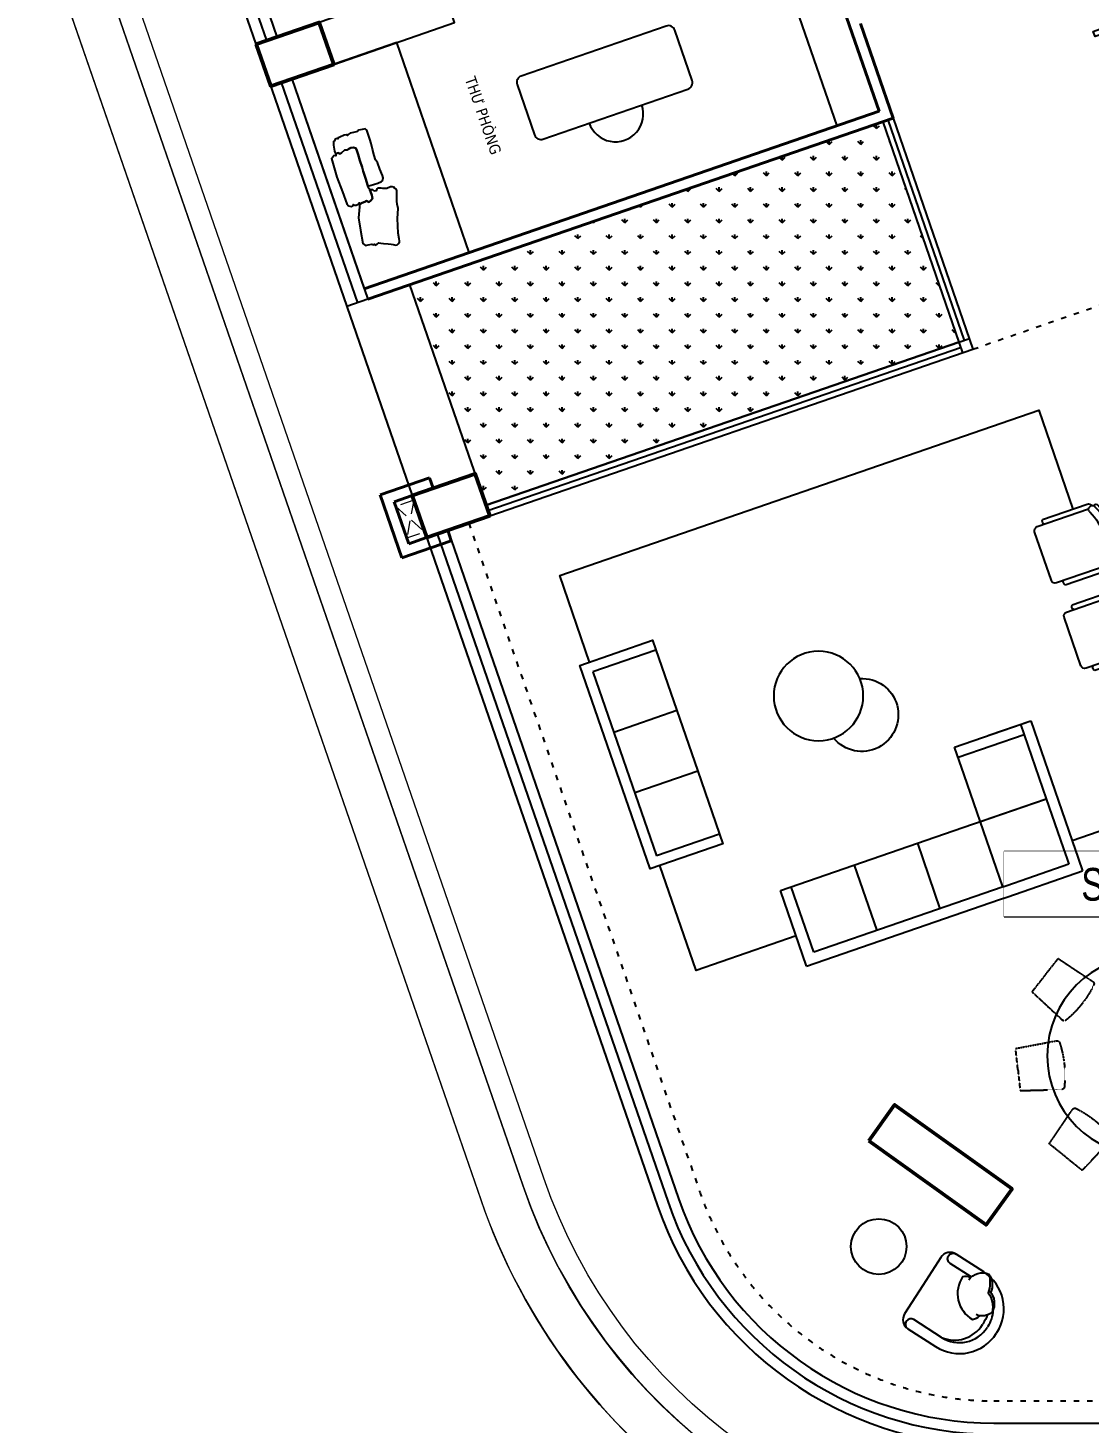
# Model space of a CAD drawing. Header units: millimetres. Extents: x -361681467 to 361175952, y -1292982 to 1550216.
# Drawn here: x -66771 to -57223, y 7771 to 20331 of the extents above; entities that cross this region are included whole.
import ezdxf
from ezdxf.enums import TextEntityAlignment as Align
from ezdxf.xclip import XClip

# ---------------------------------------------------------------- set-up
doc = ezdxf.new("R2010")
doc.units = ezdxf.units.MM
doc.header["$MEASUREMENT"] = 0
doc.header["$XCLIPFRAME"] = 0
doc.set_wipeout_variables(frame=1)
for name, pattern in [('220403_HDN_Penthouse Plan$0$HIDDEN', [0.375, 0.25, -0.125]), ('ACAD_ISO03W100', [30, 12, -18]), ('HIDDEN', [0.375, 0.25, -0.125])]:
    doc.linetypes.add(name, pattern=pattern)
for name, color, linetype, lineweight in [('00_duong_QH', 7, 'Continuous', 9), ('AUDIT_I_220808132811-11', 7, 'Continuous', 9), ('KT-Chuviet', 255, 'Continuous', 15), ('KT-Kich thuoc', 159, 'Continuous', 18), ('KT-lomo nuoc', 3, 'HIDDEN', 5), ('KT-Net cat', 1, 'Continuous', 40), ('KT-Net cot vach', 2, 'Continuous', 50), ('KT-Net thay', 7, 'Continuous', 15)]:
    doc.layers.add(name, color=color, linetype=linetype, lineweight=lineweight)
for name, color, linetype in [('1VinaPVC-Text', 9, 'Continuous'), ('220403_HDN_Penthouse Plan$0$220207_HDN_HBA_PH_PM$0$FURN', 8, 'Continuous'), ('220403_HDN_Penthouse Plan$0$A-DRAIN', 8, 'Continuous'), ('220403_HDN_Penthouse Plan$0$BANQUET TABLE', 251, 'Continuous'), ('220403_HDN_Penthouse Plan$0$FURN', 8, 'Continuous'), ('A-_FURN----_E-_N', 251, 'Continuous'), ('A-LANDSCAPE', 113, 'Continuous'), ('FURN', 251, 'Continuous'), ('IDEA - dim', 251, 'Continuous'), ('Kaka - ph', 7, 'Continuous'), ('KT-Net manh', 139, 'Continuous')]:
    doc.layers.add(name, color=color, linetype=linetype)
doc.styles.add('font unicode ccu', font='arial.ttf')
doc.styles.add('ROMANS', font='ROMANS.SHX')
doc.styles.add('Tahoma', font='tahoma.ttf')

# ---------------------------------------------------------------- blocks, each defined once
blk = doc.blocks.new('TAG CAO DO SAN')
at = {"layer": 'KT-Net thay', "flags": 128}
blk.add_lwpolyline([(1526701.778855525, -266095.2298759429), (1526701.778855525, -266566.6584041911), (1527644.63591202, -266566.6584041911), (1527644.63591202, -266095.2298759429)], close=True, dxfattribs=at)
blk.add_wipeout([(1526701.778855525, -266095.2298759429), (1527644.6359120198, -266095.2298759429), (1527644.6359120198, -266566.65840419114), (1526701.778855525, -266566.65840419114)]).dxf.layer = 'KT-Net thay'
for points in [[(1526701.778855525, -266330.9441400666), (1527644.63591202, -266330.9441400666)], [(1526701.778855525, -266566.6584041911), (1527644.63591202, -266566.6584041911)]]:
    blk.add_lwpolyline(points, dxfattribs=at)
at = {"layer": 'KT-Chuviet', "color": 31, "style": 'ROMANS', "width": 0.75}
blk.add_text('DTTT:', height=117.8571320618522, dxfattribs=at).set_placement((1526748.92170835, -266507.8139601254))
at = {"layer": 'KT-Chuviet', "color": 31, "style": 'font unicode ccu', "width": 0.75}
blk.add_attdef('TÊNPHÒNG', text='', height=117.85713, dxfattribs=at).set_placement((1527175.308820772, -266213.4467624734), align=Align.MIDDLE_CENTER)
at = {"layer": 'KT-Chuviet', "color": 31, "ltscale": 15, "style": 'ROMANS', "width": 0.75, "flags": 8}
blk.add_attdef('CAO-DO', (1527091.943339912, -266507.7298381611), '', height=117.8571320618522, dxfattribs=at)
blk = doc.blocks.new('*U202')
at = {"layer": 'KT-lomo nuoc', "ltscale": 500}
for p, q in [((210.8093618046395, 272.863224421554), (1.734723475976807e-18, -0.009297052340116352)), ((42.52602159166413, 296.9613033234972), (168.2833402129748, -24.107375954283))]:
    blk.add_line(p, q, dxfattribs=at)
blk.add_lwpolyline([(42.52602159166413, 296.9613033234972), (210.8093618046395, 272.863224421554), (168.2833402129748, -24.107375954283), (1.734723475976807e-18, -0.009297052340116352)], close=True, dxfattribs=at)
blk = doc.blocks.new('CTN TN T39')
at = {"layer": 'KT-Net cat'}
for p, q in [((-52844.46381338718, -10789.64736816154, 5.447695722557358e-05), (-53289.12445644023, -10943.16562311792, 5.447695722557358e-05)), ((-52811.78239774918, -10884.30802788313, 5.447695722557358e-05), (-52844.46381338718, -10789.64736816154, 5.447695722557358e-05)), ((-53093.31688777327, -11510.31586428224, -0.001597858392857897), (-53289.12445644023, -10943.16562311792, 0.0004412776310443254)), ((-53001.27225146053, -10949.57726095796, 5.447695722557358e-05), (-53161.96482099702, -11005.05606989936, 5.447695722557358e-05)), ((-53161.96482099702, -11005.05606989936, 0.0001014216221521519), (-53031.42644188571, -11383.15623067556, -0.001258002393782656)), ((-52870.73387275455, -11327.67742187411, -0.001258002402127062), (-53001.27225190926, -10949.57726097218, 0.0001014216142597574)), ((-52648.65625291145, -11356.79761215386, 5.447695722557358e-05), (-52681.24402409869, -11262.40819054467, 5.447695722557358e-05)), ((-52648.65625291145, -11356.79761215386, 5.447695722557358e-05), (-53093.31688777327, -11510.31586428224, 5.447695722557358e-05)), ((-52870.73387275455, -11327.67742187411, 5.447695722557358e-05), (-53031.42644188571, -11383.15623067557, 5.447695722557358e-05))]:
    blk.add_line(p, q, dxfattribs=at)
at = {"layer": 'KT-lomo nuoc', "linetype": 'HIDDEN', "xscale": -0.9999999999999997, "rotation": 10.8976534755902}
blk.add_blockref('*U202', (-52888.58593927728, -11275.96606439276, -1.781445380614368e-07), dxfattribs=at)
blk = doc.blocks.new('220403_HDN_Penthouse Plan$0$A$Cece1f3a0')
at = {"layer": '220403_HDN_Penthouse Plan$0$FURN'}
blk.add_circle((0, 0), 436.4401978151038, dxfattribs=at)
blk.add_arc((-338.3854285888374, -312.7837343905121, -1.718933365873774e-06), 355.9119288381189, 105.8232951692103, 339.6736847698053, dxfattribs=at)
blk = doc.blocks.new('220403_HDN_Penthouse Plan$0$CH12')
for p, q in [((-312.375, -149.2411279597436), (-312.375, -572.1779138786915)), ((-267.75, -149.2411279597436), (-267.75, -639.6303226458076)), ((267.75, -639.6303226458076), (267.75, -149.2411280118249)), ((312.375, -572.1779138786915), (312.375, -149.2411246072115)), ((-232.0500000000029, -675.3303226458047), (232.0500000000029, -675.3303226458047))]:
    blk.add_line(p, q)
for centre, radius, start, end in [((-267.75, -149.2411279597436), 44.62499999999999, 111.939144832112, 180), ((-273.6712626853696, -77.20016474780641), 13.38749999999989, 116.2505862071374, 296.2505862071374), ((-252.9468673518131, -119.2240579767858), 33.46874999998481, 116.2505888953854, 296.2505888953855), ((0, -632.1362743546706), 632.1362743546692, 63.74941379286258, 116.2505862071374), ((0, -632.1362743546706), 605.3612743546691, 63.7494137928626, 116.2505862071374), ((0, -632.1362743546706), 538.4237743546691, 63.74941109871938, 116.2505888953856), ((252.9468674045929, -119.2240580028119), 33.46875000001501, 243.7494110987195, 63.74941109871941), ((273.671262685355, -77.20016474780641), 13.38750000000007, 243.7494137928627, 63.74941379286245), ((267.75, -149.2411280118286), 44.62499999999959, 0, 68.06085506708637), ((-290.0625, -549.8654138786915), 31.55464011044969, 225, 315), ((290.0625, -549.8654138786915), 31.55464011044961, 225.0000000000001, 315.0000000000002), ((-232.0500000000029, -639.6303226458076), 35.7, 180, 269.9999999999999), ((232.0500000000029, -639.6303226458076), 35.7, 270, 0)]:
    blk.add_arc(centre, radius, start, end)
blk = doc.blocks.new('220403_HDN_Penthouse Plan$0$A$C3EC23B15')
at = {"layer": '220403_HDN_Penthouse Plan$0$BANQUET TABLE', "color": 8, "linetype": '220403_HDN_Penthouse Plan$0$HIDDEN'}
for p, q in [((109.4161423066398, 545.482148904237), (79.11080034682527, 171.7666173171019)), ((300.1110290592769, 545.4927881314652), (109.4161423066398, 545.482148904237)), ((300.1110290592769, 545.4927881314652), (490.8059158121468, 545.482148904237)), ((490.8059158121468, 545.482148904237), (521.1112577717286, 171.7666173168691))]:
    blk.add_line(p, q, dxfattribs=at)
for centre, radius, start, end in [((104.1038436582312, 171.1768834803952), 24.99999999999999, 178.6483042138502, 261.1493601646956), ((300.2653979111928, 1066.822118149488), 941.8295144837301, 257.7392401244242, 269.9906090367983), ((299.9566602072446, 1066.822118149488), 941.8295144837301, 270.0093909698718, 282.2607598755758), ((496.118214460439, 171.1768834803952), 24.99999999999999, 278.8506398287137, 1.351695779481583)]:
    blk.add_arc(centre, radius, start, end, dxfattribs=at)
blk = doc.blocks.new('220403_HDN_Penthouse Plan$0$dining')
at = {"layer": '220403_HDN_Penthouse Plan$0$A-DRAIN'}
blk.add_circle((-2632081.272624135, -10960261.05400072), 900, dxfattribs=at)
blk.add_blockref('220403_HDN_Penthouse Plan$0$A$C3EC23B15', (-2632381.096482179, -10959636.05730305), dxfattribs=at)
for p, rotation in [((-2632735.569048401, -10960032.11862306), 45.08728904840522), ((-2631858.32757775, -10959604.69226795), 315.6110233388363), ((-2632705.352869913, -10960562.7808056), 90.17457809681035), ((-2631459.042655415, -10959955.5297235), 270.5237342904312), ((-2632308.213325434, -10960916.0449442), 135.2618671452156), ((-2631425.593242355, -10960485.99791875), 225.4364452420259), ((-2631777.645673651, -10960884.21200066), 180.3491561936208)]:
    blk.add_blockref('220403_HDN_Penthouse Plan$0$A$C3EC23B15', p, dxfattribs=dict(at, rotation=rotation))
blk = doc.blocks.new('d800')
blk.add_line((760, 70), (40, 70))
for points in [[(40, 790), (40, 70), (85, 70), (85, 790)], [(50, 25), (40, 25), (40, 70), (0, 70), (0, -70), (50, -70)], [(750, 25), (760, 25), (760, 70), (800, 70), (800, -70), (750, -70)]]:
    blk.add_lwpolyline(points, close=True)
blk.add_arc((40, 70), 720, 0, 90)
blk = doc.blocks.new('SP3')
at = {"layer": 'A-LANDSCAPE'}
h = blk.add_hatch(dxfattribs=at)
h.set_pattern_fill('GRASS', color=256, scale=200.0000000000002, angle=-19.04713796592207)
h.set_pattern_definition([(70.95286203407794, (44986.43861545976, -46000.43331440608), (-87.52630982322773, 179.8308790714847), [37.50000000000004, -245.3427126000003]), (25.95286203407793, (44986.43861545976, -46000.43331440608), (-87.52630984631884, 179.8308791189274), [37.50000000000004, -162.5000000000001]), (115.9528620340779, (44986.43861545976, -46000.43331440608), (-179.8308791189274, -87.52630984631884), [37.50000000000004, -162.5000000000002])])
h.paths.add_polyline_path([(-4500.000002325571, -10399.99999897956), (-4500.000001859895, -8299.99999899193), (-8999.999316227186, -8299.999997994048), (-8999.999316692833, -10399.99999798171)])
at = {"layer": '220403_HDN_Penthouse Plan$0$220207_HDN_HBA_PH_PM$0$FURN', "extrusion": (-5.58641355973245e-06, -8.02792694812306e-07, 0.9999999999840737)}
blk.add_circle((-7838.315378257105, -17860.94530840656, 0.4150765334379499), 249.9999999999749, dxfattribs=at)
at = {"layer": '220403_HDN_Penthouse Plan$0$A-DRAIN', "extrusion": (-1.881332989427899e-06, -1.804362637004906e-06, 0.9999999999966025)}
for points, elevation in [([(-7578.343236397224, -18321.81502332414), (-7815.036445677779, -18508.14427376951, 0.4142135630271021), (-7831.549219040377, -18646.8401621782), (-7648.274546490708, -18879.65315484563, 0.4142135623801719), (-7093.49099279396, -18945.70424843376), (-7089.610776251101, -18942.64967056777), (-7085.730559711508, -18939.59509269836, 0.4142135623801719), (-7019.67946612179, -18384.81153900097), (-7202.954138594705, -18151.99854627285, 0.4142135630271021), (-7341.650027009525, -18135.48577285139), (-7578.343236308348, -18321.81502325245)], 0.2258677679126693), ([(-7140.111911686196, -18391.49873491485), (-7280.558469506998, -18213.09010379397, -0.414213562373095), (-7272.302082803782, -18143.7421595706), (-7272.302082803782, -18143.7421595706, -0.4142135623730951), (-7202.954138594705, -18151.99854627285)], 0.2258677679126775), ([(-7149.25683109012, -18395.67546510489, 0.1655406298837506), (-7213.620554177976, -18363.30359929942, 0.4259891687143785), (-7256.554363036535, -18757.13941661971, 0.1215233233290522), (-7180.705357428609, -18747.05457308752, -7.115464291357926)], 0.2258677679126889), ([(-7170.676139613107, -18408.70522131319, -0.3567723648219203), (-6982.498082802881, -18418.98450277408, -0.2495420503229878), (-7019.791200453744, -18578.89100340589, 9.616880347716284)], 0.2258677679126116), ([(-6982.498082802881, -18418.98450277408, -0.1477298758543702), (-7043.40967855043, -18574.94650892343, -0.2133427585932454), (-7066.481041332234, -18751.52522137222, -0.1786618101816585)], 0.2258677679126692), ([(-7570.667191035471, -18818.56543945942), (-7753.944888134297, -18585.74860467673, 0.414213562373095), (-7823.29283236512, -18577.49221796324), (-7823.29283236512, -18577.49221796324, 0.4142135623730951), (-7831.549219040377, -18646.8401621782)], 0.2258677679126483), ([(-7023.558471520329, -18567.92758323583, -0.30666349490175), (-7066.481041332234, -18751.52522137222, -0.3063299663357472), (-7208.581061758014, -18726.57471700433, 0.8728471598091936)], 0.2258677679126979), ([(-7570.670215633305, -18818.56159738838, 0.3727189106391239), (-7185.128329014705, -18829.29775216129), (-7181.24811248164, -18826.24317429116)], 0.2258677679126656), ([(-7570.670215640719, -18818.56159737718, 0.4142135623801858), (-7154.582550245365, -18868.09991763618), (-7150.702333710145, -18865.04533976897)], 0.2258677679126421), ([(-7117.794259047811, -18762.74887245709, -0.07238423636161047), (-7177.367895930935, -18823.18859643866), (-7181.24811248164, -18826.24317429116)], 0.2258677679126656), ([(-7055.431053050911, -18740.30935010633, -0.1305914894705199), (-7146.822117171659, -18861.99076189708), (-7150.702333710145, -18865.04533976897)], 0.2258677679126421)]:
    blk.add_lwpolyline(points, format="xyb", dxfattribs=dict(at, elevation=elevation))
at = {"layer": 'Defpoints', "color": 94}
blk.add_lwpolyline([(-8999.999316692803, -10399.99999798168), (-8999.999316227142, -8299.999997994018), (-4500.000001859895, -8299.999998991916), (-4500.000002325571, -10399.99999897953)], close=True, dxfattribs=at)
at = {"layer": 'FURN', "extrusion": (8.958606216863281e-07, 3.170386031029769e-06, 0.9999999999945731)}
for p, q in [((-5725.061797907401, -14098.38094487609, 0.001154079804336247), (-5725.061716093609, -13833.174399858, 0.0003132726053746234)), ((-5725.061775682945, -13930.16111049952, 0.0006207579713698538), (-5097.661455069814, -13930.1610573764, 5.869456167773825e-05)), ((-5725.061775682945, -13930.16111049952, 0.0006207579713698538), (-5097.661445992257, -13930.16155652126, 5.869613602372516e-05)), ((-5725.061716093609, -13833.174399858, 0.0003132726053746234), (-5000.67468485258, -13833.17440632618, -0.000335677190270159)), ((-5400.674684752987, -13833.17901080396, 2.268165628750131e-05), (-5000.674684852333, -13833.17901462908, -0.0003356625801685861)), ((-5097.66145421016, -13830.16105736612, -0.0002583440422284563), (-5097.661780207593, -14542.35495104548, 0.001999585821736658)), ((-5000.67468485258, -13833.17440632618, -0.000335677190270159), (-5000.675722760454, -15262.61676852207, 0.004196207836838836)), ((-5725.062686621146, -15165.62962687659, 0.004537670913569721), (-5725.061797907401, -14098.38094487609, 0.001154079804336247)), ((-6925.062222961416, -14542.35391137112, 0.003636678622293785), (-6925.062668945044, -15165.62900419255, 0.005612701669619143)), ((-5893.28160380217, -14542.35438424602, 0.00271234849456293), (-5097.661469103638, -14542.35495104534, 0.001999585543042257)), ((-5743.244842813168, -14542.35448546656, 0.002577936789496368), (-5115.844513121454, -14542.3549314915, 0.002015874954156458)), ((-5725.06173172628, -14542.35449839191, 0.002561647297267497), (-5097.66140203418, -14542.35494441571, 0.001999585461926254)), ((-5097.661469105224, -14542.35487290746, 0.001999585295307979), (-5097.661415931725, -15165.62995661836, 0.003975607866563488)), ((-5097.661415931725, -15165.62995661836, 0.003975607866563488), (-7525.062641270153, -15165.62827933452, 0.006150215719757165)), ((-7628.216352891017, -15262.61686050139, 0.006550118310877492), (-5000.675722762127, -15262.61912076251, 0.004196215294350777))]:
    blk.add_line(p, q, dxfattribs=at)
for points, elevation in [([(-7628.216352891381, -15262.61450271477), (-7628.215653396611, -14542.35269926276)], -0.04867208762489883), ([(-7525.062638601318, -15165.62828445497), (-7525.062195284029, -14542.35360802386)], -3.028504205317601)]:
    blk.add_lwpolyline(points, dxfattribs=dict(at, elevation=elevation))
at = {"layer": 'IDEA - dim'}
for p, q in [((-9600.000001299471, -5799.999997849081), (-9600.000000089603, -399.9999978490232)), ((-9500.000001299471, -5799.999997871462), (-9500.000000089596, -399.9999978714623)), ((-9400.000001299471, -5799.999997893843), (-9400.000000089603, -399.9999978938722)), ((-9399.999637152665, -8299.999997893785), (-9599.999637152592, -8299.99999784946)), ((-9599.999637152592, -8299.99999784946), (-9599.999316626221, -10099.99999784864))]:
    blk.add_line(p, q, dxfattribs=at)
at = {"layer": 'IDEA - dim', "extrusion": (8.958606216863281e-07, 3.170386031029769e-06, 0.9999999999945731)}
for p, q in [((-7628.215847317755, -14542.35269934355, 0.004266602422757456), (-5893.28160380217, -14542.35438424602, 0.00271234849456293)), ((-6325.062195285514, -14542.3544505394, 0.003099163933858348), (-6325.062641267883, -15165.62954336315, 0.005075186981182375))]:
    blk.add_line(p, q, dxfattribs=at)
at = {"layer": 'IDEA - dim'}
for points in [[(-9600.000001299886, -5799.999997848645), (-9599.999637152592, -8299.99999784946)], [(-9499.999943036339, -6199.999997870778), (-9499.999637152643, -8299.999997871608)], [(-9399.999943036397, -6199.99999789297), (-9399.999637152665, -8299.999997893785)], [(-4500.000001859895, -8299.999998991916), (-4500.000002347748, -10499.99999897956)], [(-4450.00000185988, -8299.99999900299), (-4450.000002325563, -10399.99999899062)], [(-4400.000001859895, -8299.999999014079), (-4400.000002347733, -10499.99999900174)], [(-8999.999316692803, -10399.99999798168), (-4400.000002325556, -10399.99999900171)], [(-8999.999316703936, -10449.99999798168), (-4500.000002336659, -10449.99999897953)], [(-8999.99931671498, -10499.99999798168), (-4400.000002347733, -10499.99999900174)]]:
    blk.add_lwpolyline(points, dxfattribs=at)
for points in [[(-8999.999315672874, -5799.999997981766), (-8999.999315761568, -6199.999997981678), (-7850.000344201995, -6199.999998236686), (-7850.000344113323, -5799.999998236774)], [(-9399.999943036397, -6199.99999789297), (-9399.999943479888, -8199.999997893814), (-8399.999651718586, -8199.999998115556), (-8399.999651275066, -6199.999998114712)], [(-4500.000001388456, -6199.999998979649), (-4500.000001837456, -8199.99999899161), (-4900.000001837492, -8199.999998902946), (-4900.000001393979, -6199.99999889094)], [(-8994.317407681636, -6840.590522034297), (-9032.077621452583, -6836.642071561626), (-9061.56626185526, -6833.558549925627), (-9085.22218850338, -6840.026539237064), (-9091.817755041397, -6845.66693803083), (-9100.520071356368, -6835.490936583315), (-9118.306240405684, -6833.257794196921), (-9163.040707511202, -6837.760900679772), (-9178.27766524184, -6839.294698835263), (-9183.893373609746, -6846.785767157853), (-9192.463575962218, -6840.361081786716), (-9206.43683041833, -6841.145368357596), (-9217.144931966744, -6852.426356287586), (-9230.670988080623, -6856.374806748907), (-9239.688388784241, -6887.961839435884), (-9247.57853577465, -6940.982882434182), (-9245.76341274532, -6971.242131278879), (-9224.838456589918, -6964.261495211016), (-9207.981840279579, -6979.882050128508), (-9194.37492809994, -6974.424415370071), (-9162.05373148741, -6961.460615520627), (-9134.849572102452, -6967.153225461487), (-9120.871497500659, -6964.283574883681), (-9098.870100194457, -6959.766763785665), (-9076.868613026534, -6964.28357489343), (-9058.082138462036, -6979.418942589589), (-9057.687866216133, -7000.41863474634), (-9056.987825849486, -7037.704120482347), (-9060.372642391376, -7094.729574437253), (-9060.37264240552, -7158.530435389373), (-9063.757458943015, -7194.665304895403), (-9064.321625000623, -7260.724571398488), (-9066.830926726427, -7335.480798582721), (-9058.539352794163, -7336.060373311775), (-9013.549017621197, -7339.205163617065), (-8973.783758812016, -7341.984725047456), (-8937.028583749125, -7336.774118062676), (-8926.798648420307, -7334.302720030566), (-8912.732486169596, -7310.031348585529), (-8913.746534908089, -7289.46523272492), (-8916.86760065316, -7226.166303119768), (-8916.457731043614, -7162.579576701857), (-8924.730020229807, -7136.043456309708), (-8922.807429726294, -7094.792387264519), (-8920.006459437063, -7034.694816528732), (-8913.935183763082, -6983.555946626097), (-8913.303864884067, -6941.840562694939), (-8912.018720141074, -6856.922610542795), (-8923.2683420041, -6841.248343338382), (-8950.921284774631, -6837.770227475354), (-8982.890718139388, -6833.749194551638)], [(-9194.37492809994, -6974.424415370071), (-9207.981840279579, -6979.882050128508), (-9224.838456589918, -6964.261495211016), (-9246.839943760737, -6971.60126566267), (-9251.917168557207, -6983.458037563018), (-9264.243883400944, -6978.179577051837), (-9284.637271358515, -6989.104146605474), (-9294.235979944548, -6994.246095544229), (-9304.946350302664, -7168.64976721353), (-9300.102502286194, -7309.851982322682), (-9297.349878855253, -7425.193217350898), (-9290.016169622613, -7447.777272867097), (-9269.707540041265, -7461.892259982771), (-9255.040211429754, -7460.76296203924), (-9246.578259968097, -7451.164786033012), (-9233.603249759195, -7459.069110295008), (-9222.725353872287, -7465.695880909741), (-9203.704426493889, -7460.76296205059), (-9191.857658502908, -7451.729339847487), (-9182.523909967567, -7463.969696029904), (-9164.779485726234, -7463.021367610781), (-9138.829555168457, -7460.762962064997), (-9122.130415393578, -7459.309646812762), (-9106.109991555728, -7476.571800932375), (-9085.222188642278, -7466.408880784671), (-9065.271081838524, -7456.701708319189), (-9060.41559744539, -7424.628663601121), (-9061.543839659687, -7391.317514815077), (-9062.141790788584, -7373.663115109637), (-9069.441625066844, -7348.972553480242), (-9066.830926726427, -7335.480798582721), (-9064.321625000623, -7260.724571398488), (-9063.757458943015, -7194.665304895403), (-9060.37264240552, -7158.530435389373), (-9060.372642391376, -7094.729574437253), (-9056.987825849486, -7037.704120482347), (-9057.687866216133, -7000.41863474634), (-9058.082138462036, -6979.418942589589), (-9076.868613026534, -6964.28357489343), (-9098.870100194457, -6959.766763785665), (-9120.871497500659, -6964.283574883681), (-9134.849572102452, -6967.153225461487), (-9162.05373148741, -6961.460615520627)], [(-9027.617133251944, -7397.370193974144), (-9037.493274102264, -7381.484647363133), (-9062.141790788584, -7373.663115109637), (-9061.543839659687, -7391.317514815077), (-9060.41559744539, -7424.628663601121), (-9065.271081838524, -7456.701708319189), (-9085.222188642278, -7466.408880784671), (-9106.109991555728, -7476.571800932375), (-9122.130415393578, -7459.309646812762), (-9138.829555168457, -7460.762962064997), (-9164.779485726234, -7463.021367610781), (-9182.523909967567, -7463.969696029904), (-9187.190784235238, -7457.849517938739), (-9241.03984841767, -7579.409010308067), (-9258.850084617661, -7690.603359935543), (-9277.793860157064, -7808.874716750783), (-9261.849321845439, -7833.815650101053), (-9237.200055492343, -7836.862576202402), (-9204.312026369109, -7840.927905892924), (-9192.955975442936, -7853.952381097421), (-9185.781146380861, -7847.696641581017), (-9174.141053091735, -7861.046890484315), (-9158.718609935575, -7856.724934222235), (-9141.352971466767, -7851.858420585922), (-9124.410337317895, -7859.739647371665), (-9101.624782452818, -7870.33883305655), (-9064.901697106208, -7887.421357612737), (-9040.309128898196, -7898.861114004161), (-9023.124114280887, -7908.655128350831), (-9001.829407287718, -7920.791322030971), (-8990.5817624286, -7920.791322033474), (-8979.99569616151, -7916.156118328305), (-8963.013830975397, -7906.223511767486), (-8957.524821932064, -7894.05612316911), (-8955.294874865343, -7877.970506188198), (-8948.114398494996, -7826.174481804686), (-8929.613278115503, -7762.769553078426), (-8910.998404741193, -7698.974783068581), (-8874.332734181677, -7615.984993438964), (-8871.838787900284, -7574.458389031119), (-8864.179183218563, -7549.932008217496), (-8837.70211055781, -7465.151292514318), (-8834.880381700052, -7449.265745906072), (-8849.472854814157, -7431.24104516668), (-8846.520013218862, -7427.026209061645), (-8864.15599828276, -7414.670741619513), (-8877.559210339197, -7410.081600626494), (-8912.725120519652, -7413.358309515868), (-8933.068834607475, -7405.290879713895), (-8948.037824837535, -7399.354830997967), (-8960.413151043598, -7394.447316322505), (-8969.065900069705, -7391.016013411776), (-8987.759943591249, -7383.602771013073), (-8999.752381085927, -7384.661832829879), (-9012.097534690532, -7401.253357201582)]]:
    blk.add_lwpolyline(points, close=True, dxfattribs=at)
blk.add_lwpolyline([(-7440.000344481072, -7449.999998334504), (-6060.000344481072, -7449.999998640444, 0.4142135623730921), (-6000.000344467786, -7389.999998653744), (-6000.000344361368, -6909.999998653744, 0.414213562373102), (-6060.000344348038, -6849.999998640444), (-7440.000344348096, -6849.999998334533, 0.4142135623731053), (-7500.000344361368, -6909.999998321218), (-7500.000344467786, -7389.999998321175, 0.4142135623730836)], format="xyb", close=True, dxfattribs=at)
for points in [[(-9599.999374966545, -10099.99999784864), (-9599.998389594533, -16864.92729985438, 0.3198757453656702), (-7444.305379469239, -19889.72813481466), (3868.579198439038, -23795.48036925448)], [(-9499.999316703026, -10499.99999787075), (-9499.998389594592, -16864.92728528844, 0.3198757453656701), (-7411.670786035647, -19795.20309415653), (-1770.288647616282, -21742.87972258142)], [(-9399.999316703055, -10499.99999789298), (-9399.998389594606, -16864.92727072255, 0.3198757453656692), (-7379.036192602071, -19700.67805349836), (-1737.654054182691, -21648.35468192326)]]:
    blk.add_lwpolyline(points, format="xyb", dxfattribs=at)
at = {"layer": 'IDEA - dim', "extrusion": (1.79172143964463e-06, 5.545852518012404e-14, 0.9999999999983948)}
for points, elevation in [([(-8580.16930980042, -12037.87347815186), (-8580.16919752004, -11212.61864891546), (-4020.15202740861, -11212.61848893696), (-4020.152129945661, -12154.93879128937)], -0.007278941437268488), ([(-7980.169306669142, -12130.18114959395), (-8580.169306694654, -12130.18117044546)], -0.004400760275082138), ([(-8580.169306694654, -12130.18117044546), (-8580.169245758843, -13884.02732428918)], -0.004400760275105534), ([(-7980.169286618917, -12707.10422651639), (-8580.169286644792, -12707.10424736925)], -0.004400760275090052), ([(-7980.169266572475, -13284.02730343847), (-8580.169266616176, -13284.02732428574)], -0.004400760275117896), ([(-4020.152084270131, -13592.56744364068), (-4020.152041477459, -14975.05698360781), (-5000.675511624028, -14975.05701775744)], -0.005675286126534509), ([(-7980.169245704534, -13884.02730344528), (-8580.169245757272, -13884.02732429054)], -0.00440076027511296), ([(-7628.216151049392, -14975.05612825439), (-8580.169207706911, -14975.05616130575), (-8580.16924267584, -13976.33501657673)], -0.007278941437291167)]:
    blk.add_lwpolyline(points, dxfattribs=dict(at, elevation=elevation))
at = {"layer": 'IDEA - dim', "extrusion": (1.79172143964463e-06, 5.545852518012404e-14, 0.9999999999983948), "elevation": -0.004400760275116981}
blk.add_lwpolyline([(-7980.169266547126, -13284.02730343785), (-7980.169242473361, -13976.33499575192), (-8672.476934836599, -13976.33501980315), (-8672.477002179072, -12037.87348134803), (-7980.169309850045, -12037.87345728753), (-7980.169266547126, -13284.02730343785)], close=True, dxfattribs=at)
at = {"layer": 'IDEA - dim'}
blk.add_arc((-6750.000344481072, -7449.999998487503), 250, 179.9999999866598, 359.9999999866598, dxfattribs=at)
at = {"layer": 'KT-Net cat'}
for p, q in [((-4500.000001299748, -5799.99999899164, -5.424874091626171e-05), (-4500.000001837456, -8199.99999899161, -2.169949636667695e-06)), ((-4400.000001658234, -7399.999999014064, -1.952954672986487e-05), (-4400.000001859866, -8299.99999901405)), ((-4500.000001837441, -8199.99999899161, -2.169949636668562e-06), (-9399.999651718565, -8199.999997893785, 1.92883883296301e-07)), ((-4400.000001859909, -8299.99999901405), (-9399.999637152665, -8299.999997893785))]:
    blk.add_line(p, q, dxfattribs=at)
at = {"layer": 'KT-Net cot vach'}
for points in [[(-9600.000001299471, -5799.999997849081), (-9600.000001389126, -6199.999997849052), (-9000.000001389111, -6199.999997983483), (-9000.000001299471, -5799.999997983483)], [(-9599.99931567286, -5799.999997848645), (-8999.99931567286, -5799.999997981708), (-8999.99931576164, -6199.999997981678), (-9599.9993157617, -6199.999997848587)], [(-9599.999316626228, -10099.99999784862), (-8999.999316626228, -10099.99999798168), (-8999.99931671498, -10499.99999798168), (-9599.999316715068, -10499.99999784862)], [(-7612.625761747651, -16931.77516825192), (-7286.220274321793, -16700.56215439175), (-6534.777979276369, -17761.37998852586), (-6861.183466702219, -17992.59300238597)]]:
    blk.add_lwpolyline(points, close=True, dxfattribs=at)
at = {"layer": 'KT-Net manh', "linetype": 'ACAD_ISO03W100', "ltscale": 4}
blk.add_line((-4400.000002347733, -10499.99999900177), (-2419.999775731027, -10499.99999944086), dxfattribs=at)
blk.add_lwpolyline([(-9199.999316703063, -10499.9999687612), (-9199.99838959465, -16864.92724159078, 0.3198757453656691), (-7313.767005734902, -19511.62797218207), (-1672.384867315544, -21459.30460060696)], format="xyb", dxfattribs=at)
at = {"layer": 'A-_FURN----_E-_N', "linetype": 'Continuous', "extrusion": (0, 0, -1), "zscale": -1, "rotation": 90.00000001269018}
blk.add_blockref('d800', (2373.573243520761, -8199.999999468186), dxfattribs=at)
at = {"layer": 'IDEA - dim', "extrusion": (-1.791721439644604e-06, -5.545862068308884e-14, -0.9999999999983948), "zscale": -1, "rotation": 89.9999979941503}
for p in [(3736.546998467672, -12467.31378135776, 0.008754123308145774), (3736.546970004817, -13280.19243371453, 0.008754123308145135)]:
    blk.add_blockref('220403_HDN_Penthouse Plan$0$CH12', p, dxfattribs=at)
at = {"layer": 'IDEA - dim', "extrusion": (-1.791721439644605e-06, -5.545862054191615e-14, -0.9999999999983948), "xscale": 0.9230769230769318, "yscale": 0.9230769230769318, "zscale": -0.9230769230769319, "rotation": 359.9999979941506}
blk.add_blockref('220403_HDN_Penthouse Plan$0$A$Cece1f3a0', (6732.982298120124, -12998.30129763269, 0.007544673520229392), dxfattribs=at)
at = {"layer": 'IDEA - dim', "extrusion": (-8.855117863705762e-20, 5.737301946549579e-20, -1), "zscale": -1, "rotation": 327.3258914734029}
blk.add_blockref('220403_HDN_Penthouse Plan$0$dining', (8137567.463260859, 7787872.538175128, 0.0001092023513863199), dxfattribs=at)
at = {"layer": '1VinaPVC-Text', "style": 'Tahoma', "text_generation_flag": 6}
blk.add_text('THƯ PHÒNG', height=99.9999999999974, rotation=89.99999998749355, dxfattribs=at).set_placement((-7929.755113924752, -6708.628925300494))

msp = doc.modelspace()

# ---------------------------------------------------------------- linework, layer by layer
at = {"layer": '00_duong_QH', "color": 251, "extrusion": (7.52316384526264e-37, 3.294527862871538e-06, 0.9999999999945732)}
for points, elevation in [([(-73995.39994961256, 47058.39912733521), (-74402.85031464184, 48238.5992555581), (-74743.27577205049, 49264.16743229957, -0.5721348877573081), (-70356.26346844295, 55577.01043614443), (-70356.26346844295, 55577.01043614443), (-55283.65325072268, 51221.87530656639, -0.2600440029321422), (-52353.04460384184, 48619.04614140688), (-48213.03342542658, 36692.46096063076), (-46490.62358235056, 31673.68885131689, -0.0851587331875401), (-46189.25807155343, 29842.68546977269), (-46199.42555170925, 28170.41426537122), (-43263.54698853986, 28170.41426506586, -0.4853325089058095), (-42963.54698853986, 28570.41426537083), (-14846.43414015556, 28570.41426537095, -0.3325647711405137), (-9646.51669140393, 23917.11422955222), (-8080.393944520969, 16401.97386651483), (-8041.418037225027, 16200.17874522731), (-7198.610380573664, 12371.35466469704, -0.4743644406092647), (-12357.57336389693, 6070.414265494077), (-45142.51533986488, 6070.414265493844), (-57494.95486745657, 6070.414265493844, -0.3210444216618651), (-62697.36355624022, 9785.724047368063), (-71022.25303159328, 33863.92235340979, 0.4109426663344203), (-71669.20684105763, 34182.93354595041)], -0.6525742149244415), ([(-7408.824989462694, 12463.30275693762, -0.4623502306038264), (-12357.57336389693, 6470.41426549183), (-57540.77974365512, 6480.201532117098, -0.3200235889152288), (-62317.58650670433, 9911.412456892784), (-70644.2107183286, 33994.62816575568, 0.4141945204049854), (-71805.28692713054, 34559.15165555773)], -0.652574214939505)]:
    msp.add_lwpolyline(points, format="xyb", dxfattribs=dict(at, elevation=elevation))
at = {"layer": '00_duong_QH', "color": 251, "extrusion": (7.523163845262638e-37, 3.294527862871537e-06, 0.999999999994573), "elevation": -0.652574214939505}
msp.add_lwpolyline([(-7605.739037320057, 12428.30478904763, -0.4622607301357626), (-12359.00479405774, 6670.414580250224), (-57540.4090078914, 6680.201456503057, -0.3200302948884041), (-62128.4188948435, 9976.341768489812), (-70455.18956173136, 34059.98107203109, 0.4141945204049851), (-71870.62754418576, 34748.1770606303, 0.4141945204049851)], format="xyb", dxfattribs=at)
at = {"layer": 'AUDIT_I_220808132811-11', "elevation": 1.118653840330035e-10}
for points in [[(-75583.80455790597, 45106.94538376515), (-77998.68459392595, 52101.56739371823, 0.3643585262583712), (-82706.72153841567, 54156.43183834734), (-111642.433442103, 44174.19969281304, 0.4519047578513394), (-113858.8420609379, 38521.09209036868), (-105745.6164581256, 24907.26294026687, 0.3106788684848847), (-99582.60551057581, 22936.01019137065), (-77059.78657357226, 30727.35068784084, 0.2299220823866625), (-76774.92256070403, 31142.11707953032), (-76554.00107500915, 32158.79582633424, -0.2789899883790971), (-76095.1559487636, 32660.41716485852), (-71674.8481740304, 34181.01764491672, -0.4143403845293878), (-71022.2541133115, 33863.92266496111), (-62693.03775560134, 9773.209654329607, 0.3197537419032749), (-57494.95594917427, 6070.414576894196), (-12357.57444561596, 6070.414576894196, 0.4808685683322463), (-7217.0286998136, 12501.31484621731), (-7825.676696492286, 15196.44977959126), (-7870.942394847269, 15396.89038598386), (-9646.374019978568, 23916.51383658944)], [(-77235.61869001409, 31089.782421079, 0.2042794764179826), (-77169.31199962567, 31210.8950284007), (-76945.52414614626, 32240.76477470333, -0.275411558420597), (-76217.67608518447, 33041.27588947146), (-71805.28800884949, 34559.1519671125, -0.4141945204059637), (-70644.21180004641, 33994.62847730762), (-62314.99544240665, 9903.915466879786, 0.3197537419032751), (-57494.95594917425, 6470.414576894196), (-12357.57444561596, 6470.414576894196, 0.3653099340488337), (-7391.602553114222, 10781.13657953867)]]:
    msp.add_lwpolyline(points, format="xyb", dxfattribs=at)

# ---------------------------------------------------------------- next in the draw order: block references
at = {"layer": 'KT-Net thay'}
ref = msp.add_blockref('TAG CAO DO SAN', (-3874742.621508998, 678154.768800792, 5.572087455346578), dxfattribs=dict(at, xscale=2.5, yscale=2.5, zscale=2.5))
XClip(ref).set_block_clipping_path([(1526674.1636322693, -266330.944140067), (1527644.6359120195, -266095.2298759429)])
ref.add_attrib('CAO-DO', '250.8', (-57012.76315921855, 11885.44420538939, 5.572087455346578), dxfattribs={"layer": 'KT-Chuviet', "color": 31, "ltscale": 15, "height": 294.6428301546305, "style": 'ROMANS', "width": 0.7500000000000001})
ref.add_attrib('CAO-DO', '-0.030', (-57012.76315921855, 11296.15854508014, 5.572087455346578), dxfattribs={"layer": 'KT-Chuviet', "color": 31, "ltscale": 15, "height": 294.6428301546305, "style": 'ROMANS', "width": 0.7500000000000001})
ref.add_attrib('TÊNPHÒNG', 'S.PH.4', dxfattribs={"layer": 'KT-Chuviet', "color": 31, "height": 294.642825, "style": 'font unicode ccu', "width": 0.7500000000000001}).set_placement((-56804.34945706739, 12621.15189460854, 5.572087455346578), align=Align.MIDDLE_CENTER)

# ---------------------------------------------------------------- next in the draw order: block references
at = {"layer": 'Kaka - ph', "rotation": 19.04713796592207}
msp.add_blockref('SP3', (-57535.50378175935, 28800.78695096377, -4.458504121888373e-05), dxfattribs=at)
at = {"layer": 'KT-Kich thuoc', "color": 2}
msp.add_blockref('CTN TN T39', (-10312.98061003169, 27070.41431938233, 1.245535623977225e-07), dxfattribs=at)

doc.saveas('drawing.dxf')
